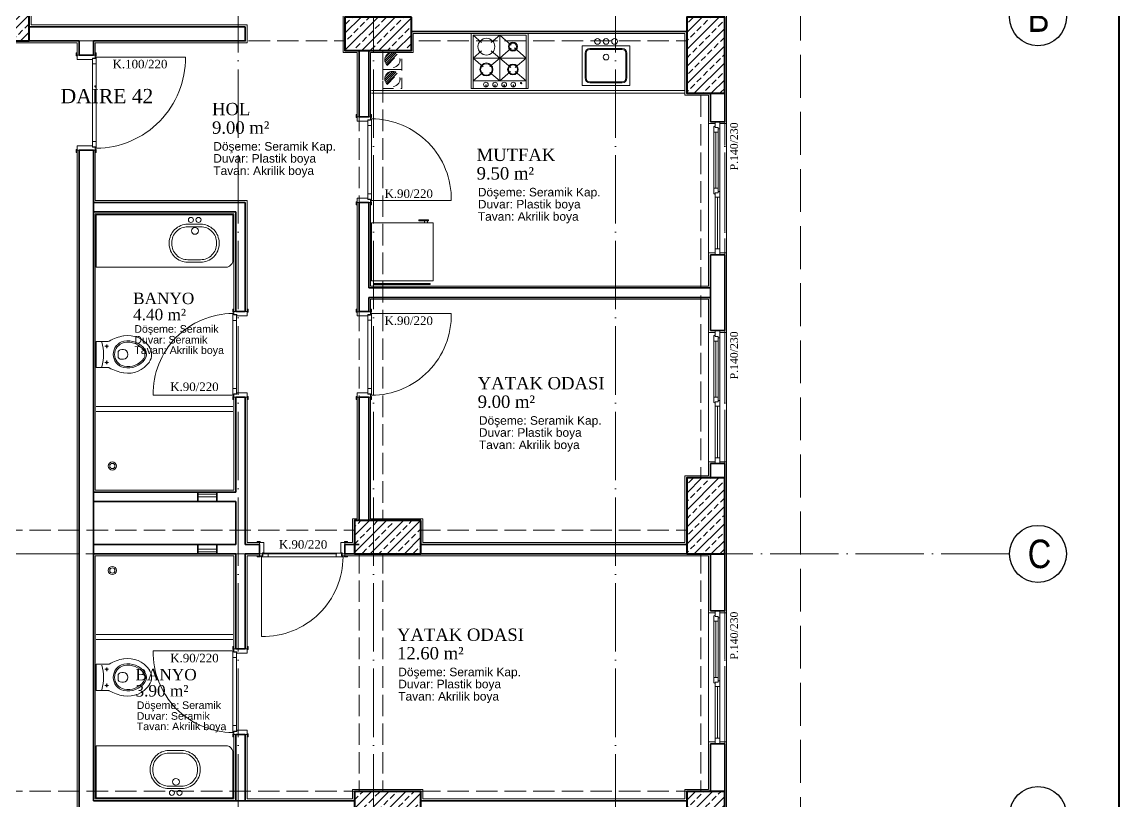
# Model space of a CAD drawing. Header units: millimetres. Extents: x 11587 to 81192, y -36083 to -25300.
# Drawn here: x 49951 to 51107, y -33765 to -32945 of the extents above; entities that cross this region are included whole.
import ezdxf

# ---------------------------------------------------------------- set-up
doc = ezdxf.new("R2010")
doc.units = ezdxf.units.MM
doc.linetypes.add('AKS', pattern=[30, 24, -3, 0, -3])
doc.linetypes.add('IZDUSUM1', pattern=[20, 7.5, -5, 7.5, 0])
for name, color, linetype, lineweight in [('rtm-aks balon', 20, 'Continuous', 25), ('rtm-aks balon yazı', 7, 'Continuous', 20), ('rtm-aks yeni', 7, 'AKS', 20), ('rtm-antet-02', 140, 'Continuous', 40), ('rtm-cam', 141, 'Continuous', 9), ('rtm-duv tugla', 22, 'Continuous', 35), ('rtm-izdusum-üst ince', 8, 'IZDUSUM1', 5), ('rtm-kapı-ahsap', 35, 'Continuous', 13), ('rtm-mhl-yazı-adı', 150, 'Continuous', 30), ('rtm-mhl-yazı-m2', 7, 'Continuous', 20), ('rtm-mhl-yazı-malzeme', 253, 'Continuous', 13), ('rtm-pen-ahsap', 35, 'Continuous', 13), ('rtm-plan katmanı-05', 205, 'Continuous', 20), ('rtm-plan katmanı-07', 135, 'Continuous', 9), ('rtm-sıva', 252, 'Continuous', 15), ('rtm-tarama-betonarme', 51, 'Continuous', 15), ('rtm-tas_betonarme', 50, 'Continuous', 40), ('rtm-tefris vitrifiye', 9, 'Continuous', 9)]:
    doc.layers.add(name, color=color, linetype=linetype, lineweight=lineweight)
doc.styles.add('AKSYAZI', font='ARIALN.TTF')
doc.styles.add('ARIAL', font='times.ttf')
doc.styles.get("Standard").update_dxf_attribs({"font": 'arial.ttf'})
doc.styles.add('VAZ-OLCU', font='times.ttf', dxfattribs={"height": 60})
pattern_1 = [(45, (26626.351, 20249.116), (-8.980256, 8.980256), []), (45, (26635.331, 20249.116), (-8.980256, 8.980256), [6.35, -3.175])]

# ---------------------------------------------------------------- blocks, each defined once
blk = doc.blocks.new('KİRİŞA')
at = {"layer": 'rtm-izdusum-üst ince', "ltscale": 1.5}
for points in [[(21869.4, -53214.2), (22159.4, -53214.2)], [(22229.4, -53214.2), (22561.9, -53214.2)], [(22189.4, -53719.2), (22189.4, -53224.2)], [(22214.4, -53719.2), (22214.4, -53224.2)], [(21829.4, -53674.2), (21829.4, -53269.2)], [(21854.4, -53674.2), (21854.4, -53269.2)], [(21869.4, -53729.2), (22149.4, -53729.2)], [(22219.4, -53729.2), (22639.4, -53729.2)], [(21829.4, -54004.2), (21829.4, -53754.2)], [(21854.4, -54004.2), (21854.4, -53754.2)], [(21869.4, -53754.2), (22149.4, -53754.2)], [(22189.4, -54004.2), (22189.4, -53754.2)], [(22214.4, -54004.2), (22214.4, -53754.2)], [(22219.4, -53754.2), (22639.4, -53754.2)], [(21869.4, -54004.2), (22149.4, -54004.2)], [(22219.4, -54004.2), (22629.4, -54004.2)]]:
    blk.add_lwpolyline(points, dxfattribs=at)
blk = doc.blocks.new('rty')
at = {"layer": 'rtm-kapı-ahsap'}
for p, q in [((-58244.9, -62700.3), (-58243.8, -62700.3)), ((-58244.9, -62703.4), (-58244.9, -62700.3)), ((-58243.8, -62703.4), (-58244.9, -62703.4)), ((-58243.8, -62700.3), (-58243.8, -62703.4)), ((-58243.8, -62707.4), (-58243.8, -62702.9)), ((-58229.8, -62702.9), (-58243.8, -62702.9)), ((-58232.8, -62705.9), (-58232.8, -62707.4)), ((-58229.8, -62705.9), (-58232.8, -62705.9)), ((-58232.6, -62706.4), (-58232.6, -62789.4)), ((-58232.6, -62706.4), (-58229.7, -62706.4)), ((-58229.8, -62700.4), (-58229.8, -62703.4)), ((-58228.8, -62700.4), (-58229.8, -62700.4)), ((-58229.8, -62702.9), (-58229.8, -62705.9)), ((-58229.8, -62703.4), (-58228.8, -62703.4)), ((-58229.8, -62704.9), (-58228.8, -62704.9)), ((-58229.7, -62706.4), (-58229.7, -62704.9)), ((-58228.8, -62703.4), (-58228.8, -62700.4)), ((-58228.8, -62790.9), (-58228.8, -62704.9)), ((-58144.8, -62704.9), (-58228.8, -62704.9)), ((-58232.8, -62707.4), (-58243.8, -62707.4)), ((-58228.8, -62712), (-58232.6, -62712)), ((-58228.8, -62783.7), (-58232.6, -62783.7)), ((-58243.8, -62792.3), (-58244.9, -62792.3)), ((-58244.9, -62792.3), (-58244.9, -62795.4)), ((-58244.9, -62795.4), (-58243.8, -62795.4)), ((-58243.8, -62788.4), (-58243.8, -62792.9)), ((-58232.8, -62788.4), (-58243.8, -62788.4)), ((-58243.8, -62795.4), (-58243.8, -62792.3)), ((-58229.8, -62792.9), (-58243.8, -62792.9)), ((-58232.8, -62789.9), (-58232.8, -62788.4)), ((-58229.8, -62789.9), (-58232.8, -62789.9)), ((-58232.6, -62789.4), (-58229.7, -62789.4)), ((-58229.8, -62792.9), (-58229.8, -62789.9)), ((-58229.8, -62790.9), (-58228.8, -62790.9)), ((-58229.8, -62795.4), (-58229.8, -62792.3)), ((-58229.8, -62792.3), (-58228.8, -62792.3)), ((-58228.8, -62795.4), (-58229.8, -62795.4)), ((-58229.7, -62789.4), (-58229.7, -62790.9)), ((-58228.8, -62792.3), (-58228.8, -62795.4))]:
    blk.add_line(p, q, dxfattribs=at)
at = {"layer": 'rtm-kapı-ahsap', "const_width": 0.392}
blk.add_lwpolyline([(-58229.2, -62703.9, 1), (-58229.2, -62704.5, 1)], format="xyb", close=True, dxfattribs=at)
at = {"layer": 'rtm-kapı-ahsap'}
blk.add_arc((-58229.1, -62706.6), 84.3, 270.2011, 1.1472, dxfattribs=at)
blk = doc.blocks.new('K-100')
at = {"layer": 'rtm-kapı-ahsap'}
for p, q in [((-34308.1, -13702.2), (-34307, -13702.2)), ((-34308.1, -13705.4), (-34308.1, -13702.2)), ((-34307, -13705.4), (-34308.1, -13705.4)), ((-34307, -13702.2), (-34307, -13705.4)), ((-34307, -13709.3), (-34307, -13704.8)), ((-34288, -13704.8), (-34307, -13704.8)), ((-34288, -13702.3), (-34288, -13705.4)), ((-34287, -13702.3), (-34288, -13702.3)), ((-34288, -13704.8), (-34288, -13707.8)), ((-34288, -13705.4), (-34287, -13705.4)), ((-34287, -13705.4), (-34287, -13702.3)), ((-34291, -13709.3), (-34307, -13709.3)), ((-34288, -13707.8), (-34291, -13707.8)), ((-34291, -13707.8), (-34291, -13709.3)), ((-34290.8, -13801.3), (-34290.8, -13708.3)), ((-34290.8, -13708.3), (-34287.9, -13708.3)), ((-34287, -13713.9), (-34290.8, -13713.9)), ((-34288, -13706.8), (-34287, -13706.8)), ((-34287.9, -13708.3), (-34287.9, -13706.8)), ((-34287, -13706.8), (-34287, -13802.8)), ((-34287, -13795.6), (-34290.8, -13795.6)), ((-34307, -13804.2), (-34308.1, -13804.2)), ((-34308.1, -13804.2), (-34308.1, -13807.3)), ((-34308.1, -13807.3), (-34307, -13807.3)), ((-34307, -13800.3), (-34307, -13804.8)), ((-34291, -13800.3), (-34307, -13800.3)), ((-34307, -13807.3), (-34307, -13804.2)), ((-34288, -13804.8), (-34307, -13804.8)), ((-34291, -13801.8), (-34291, -13800.3)), ((-34288, -13801.8), (-34291, -13801.8)), ((-34290.8, -13801.3), (-34287.9, -13801.3)), ((-34288, -13804.8), (-34288, -13801.8)), ((-34288, -13802.8), (-34287, -13802.8)), ((-34288, -13807.3), (-34288, -13804.2)), ((-34288, -13804.2), (-34287, -13804.2)), ((-34287, -13807.3), (-34288, -13807.3)), ((-34287.9, -13801.3), (-34287.9, -13802.8)), ((-34193, -13802.8), (-34287, -13802.8)), ((-34287, -13804.2), (-34287, -13807.3))]:
    blk.add_line(p, q, dxfattribs=at)
at = {"layer": 'rtm-kapı-ahsap', "const_width": 0.392}
blk.add_lwpolyline([(-34287.4, -13803.7, -1), (-34287.4, -13803.1, -1)], format="xyb", close=True, dxfattribs=at)
at = {"layer": 'rtm-kapı-ahsap'}
blk.add_arc((-34287.9, -13801.7), 94.9, 359.3332, 89.4605, dxfattribs=at)

msp = doc.modelspace()

# ---------------------------------------------------------------- hatches: boundary and pattern name
at = {"layer": 'rtm-izdusum-üst ince', "ltscale": 1.5}
h = msp.add_hatch(dxfattribs=at)
h.set_pattern_fill('ANSI31', color=256, scale=0.5, angle=180, style=0)
h.set_pattern_definition([(225, (50040.1749, -32975.134), (1.122532, -1.122532), [])])
edge = h.paths.add_edge_path()
edge.add_arc((50341.19, -32985.13), 8, 47.23741, 227.23741, ccw=False)
edge.add_line((50346.62, -32979.26), (50335.76, -32991.01))
h = msp.add_hatch(dxfattribs=at)
h.set_pattern_fill('ANSI31', color=256, scale=0.5, angle=180, style=0)
h.set_pattern_definition([(225, (50040.1749, -32995.134), (1.122532, -1.122532), [])])
edge = h.paths.add_edge_path()
edge.add_arc((50341.19, -33005.13), 8, 47.23741, 227.23741, ccw=False)
edge.add_line((50346.62, -32999.26), (50335.76, -33011.01))
at = {"layer": 'rtm-tarama-betonarme'}
h = msp.add_hatch(dxfattribs=at)
h.set_pattern_fill('ANSI33', color=256, scale=2, style=0)
h.set_pattern_definition([(45, (496687.999, 30119.077), (-8.98025612, 8.98025612), []), (45, (496696.979, 30119.077), (-8.98025612, 8.98025612), [6.35, -3.175])])
h.paths.add_polyline_path([(49848.69, -32935.13), (49848.69, -32965.13), (49958.69, -32965.13), (49958.69, -32935.13)])
h = msp.add_hatch(dxfattribs=at)
h.set_pattern_fill('ANSI33', color=256, scale=2, style=0)
h.set_pattern_definition(pattern_1)
h.paths.add_polyline_path([(50291.19, -32940.13), (50291.19, -32975.13), (50361.19, -32975.13), (50361.19, -32940.13)])
h = msp.add_hatch(dxfattribs=at)
h.set_pattern_fill('ANSI33', color=256, scale=2, style=0)
h.set_pattern_definition(pattern_1)
h.paths.add_polyline_path([(50691.19, -32940.13), (50651.19, -32940.13), (50651.19, -33020.13), (50691.19, -33020.13)])
h = msp.add_hatch(dxfattribs=at)
h.set_pattern_fill('ANSI33', color=256, scale=2, style=0)
h.set_pattern_definition(pattern_1)
h.paths.add_polyline_path([(50691.19, -33425.13), (50651.19, -33425.13), (50651.19, -33505.13), (50691.19, -33505.13)])
h = msp.add_hatch(dxfattribs=at)
h.set_pattern_fill('ANSI33', color=256, scale=2, style=0)
h.set_pattern_definition(pattern_1)
h.paths.add_polyline_path([(50371.19, -33505.13), (50371.19, -33470.13), (50301.19, -33470.13), (50301.19, -33505.13)])
h = msp.add_hatch(dxfattribs=at)
h.set_pattern_fill('ANSI33', color=256, scale=2, style=0)
h.set_pattern_definition(pattern_1)
h.paths.add_polyline_path([(50371.19, -33790.13), (50371.19, -33755.13), (50301.19, -33755.13), (50301.19, -33790.13)])
h = msp.add_hatch(dxfattribs=at)
h.set_pattern_fill('ANSI33', color=256, scale=2, style=0)
h.set_pattern_definition(pattern_1)
h.paths.add_polyline_path([(50691.19, -33755.13), (50651.19, -33755.13), (50651.19, -33835.13), (50691.19, -33835.13)])

# ---------------------------------------------------------------- linework, layer by layer
at = {"layer": 'rtm-aks balon'}
for centre in [(51021.19, -32940.13), (51021.19, -33505.13), (51021.19, -33780.13)]:
    msp.add_circle(centre, 30, dxfattribs=at)
at = {"layer": 'rtm-aks yeni', "ltscale": 3}
for p, q in [((50178.69, -35680.13), (50178.69, -31980.13)), ((50321.19, -35680.13), (50321.19, -31980.13)), ((50576.19, -35680.13), (50576.19, -31980.13)), ((50691.19, -35680.13), (50691.19, -31980.13)), ((50991.19, -33505.13), (49201.19, -33505.13))]:
    msp.add_line(p, q, dxfattribs=at)
at = {"layer": 'rtm-antet-02'}
msp.add_lwpolyline([(42511.61, -31612.89), (42511.61, -36052.89), (51106.61, -36052.89), (51106.61, -31612.89)], close=True, dxfattribs=at)
at = {"layer": 'rtm-cam'}
for p, q in [((50681.94, -33061.13), (50681.94, -33120.13)), ((50683.69, -33129.63), (50683.69, -33184.13)), ((50681.94, -33281.13), (50681.94, -33340.13)), ((50683.69, -33349.63), (50683.69, -33404.13)), ((50681.94, -33576.13), (50681.94, -33635.13)), ((50683.69, -33644.63), (50683.69, -33699.13))]:
    msp.add_line(p, q, dxfattribs=at)
at = {"layer": 'rtm-duv tugla'}
for points in [[(50186.19, -32950.13), (49958.69, -32950.13)], [(50026.19, -32965.13), (50186.19, -32965.13), (50186.19, -32950.13)], [(50651.19, -32955.13), (50361.19, -32955.13)], [(50011.19, -32980.13), (50011.19, -32965.13), (49958.69, -32965.13)], [(50026.19, -32980.13), (50026.19, -32965.13)], [(50026.19, -32980.13), (50011.19, -32980.13)], [(50306.19, -32975.13), (50306.19, -33045.13)], [(50316.19, -32975.13), (50316.19, -33045.13)], [(50676.19, -33020.13), (50676.19, -33050.13)], [(50691.19, -33020.13), (50691.19, -33050.13)], [(50306.19, -33045.13), (50316.19, -33045.13)], [(50676.19, -33050.13), (50691.19, -33050.13)], [(50011.19, -34465.13), (50011.19, -33080.13)], [(50026.19, -33080.13), (50011.19, -33080.13)], [(50026.19, -33765.13), (50026.19, -33080.13)], [(50026.19, -33135.13), (50186.19, -33135.13)], [(50186.19, -33135.13), (50186.19, -33250.13)], [(50306.19, -33135.13), (50306.19, -33250.13)], [(50306.19, -33135.13), (50316.19, -33135.13)], [(50316.19, -33135.13), (50316.19, -33225.13)], [(50026.19, -33145.13), (50176.19, -33145.13)], [(50176.19, -33145.13), (50176.19, -33250.13)], [(50676.19, -33190.13), (50676.19, -33270.13)], [(50676.19, -33190.13), (50691.19, -33190.13)], [(50691.19, -33190.13), (50691.19, -33270.13)], [(50316.19, -33225.13), (50676.19, -33225.13)], [(50316.19, -33235.13), (50316.19, -33250.13)], [(50316.19, -33235.13), (50676.19, -33235.13)], [(50186.19, -33250.13), (50176.19, -33250.13)], [(50306.19, -33250.13), (50316.19, -33250.13)], [(50676.19, -33270.13), (50691.19, -33270.13)], [(50176.19, -33340.13), (50176.19, -33440.13)], [(50186.19, -33340.13), (50176.19, -33340.13)], [(50186.19, -33340.13), (50186.19, -33495.13)], [(50306.19, -33340.13), (50306.19, -33470.13)], [(50306.19, -33340.13), (50316.19, -33340.13)], [(50316.19, -33340.13), (50316.19, -33470.13)], [(50676.19, -33410.13), (50676.19, -33425.13)], [(50676.19, -33410.13), (50691.19, -33410.13)], [(50691.19, -33410.13), (50691.19, -33425.13)], [(50026.19, -33440.13), (50176.19, -33440.13)], [(50136.19, -33450.13), (50136.19, -33440.13)], [(50156.19, -33450.13), (50156.19, -33440.13)], [(50026.19, -33450.13), (50176.19, -33450.13)], [(50176.19, -33450.13), (50176.19, -33495.13)], [(50026.19, -33495.13), (50176.19, -33495.13)], [(50136.19, -33495.13), (50136.19, -33505.13)], [(50156.19, -33495.13), (50156.19, -33505.13)], [(50186.19, -33495.13), (50201.19, -33495.13)], [(50201.19, -33495.13), (50201.19, -33505.13)], [(50291.19, -33495.13), (50306.19, -33495.13)], [(50291.19, -33495.13), (50291.19, -33505.13)], [(50651.19, -33495.13), (50371.19, -33495.13)], [(50026.19, -33505.13), (50176.19, -33505.13)], [(50176.19, -33505.13), (50176.19, -33605.13)], [(50186.19, -33505.13), (50186.19, -33605.13)], [(50186.19, -33505.13), (50201.19, -33505.13)], [(50291.19, -33505.13), (50306.19, -33505.13)], [(50651.19, -33505.13), (50371.19, -33505.13)], [(50676.19, -33505.13), (50676.19, -33565.13)], [(50691.19, -33505.13), (50691.19, -33565.13)], [(50676.19, -33565.13), (50691.19, -33565.13)], [(50186.19, -33605.13), (50176.19, -33605.13)], [(50176.19, -33695.13), (50176.19, -33765.13)], [(50186.19, -33695.13), (50176.19, -33695.13)], [(50186.19, -33695.13), (50186.19, -33765.13)], [(50676.19, -33705.13), (50676.19, -33755.13)], [(50676.19, -33705.13), (50691.19, -33705.13)], [(50691.19, -33705.13), (50691.19, -33755.13)], [(50301.19, -33765.13), (50026.19, -33765.13)], [(50651.19, -33765.13), (50371.19, -33765.13)]]:
    msp.add_lwpolyline(points, dxfattribs=at)
at = {"layer": 'rtm-izdusum-üst ince', "ltscale": 3}
msp.add_lwpolyline([(44416.19, -34180.13), (44496.19, -34180.13), (44496.19, -32860.13), (44126.19, -32860.13), (44126.19, -32200.13), (43216.19, -32200.13), (43216.19, -32860.13), (42846.19, -32860.13), (42846.19, -34685.13), (42961.19, -34685.13), (42961.19, -35350.13), (50656.19, -35350.13), (50656.19, -34685.13), (50771.19, -34685.13), (50771.19, -32860.13), (50401.19, -32860.13), (50401.19, -32200.13), (49491.19, -32200.13), (49491.19, -32860.13), (49121.19, -32860.13), (49121.19, -34180.13), (49201.19, -34180.13)], dxfattribs=at)
at = {"layer": 'rtm-izdusum-üst ince', "ltscale": 1.5}
for points in [[(50331.19, -32975.13), (50331.19, -32995.13), (50351.19, -32995.13), (50351.19, -32975.13), (50331.19, -32975.13)], [(50335.76, -32991.01), (50346.62, -32979.26)], [(50331.19, -32995.13), (50331.19, -33015.13), (50351.19, -33015.13), (50351.19, -32995.13), (50331.19, -32995.13)], [(50335.76, -33011.01), (50346.62, -32999.26)]]:
    msp.add_lwpolyline(points, dxfattribs=at)
for centre in [(50341.19, -32985.13), (50341.19, -33005.13)]:
    msp.add_circle(centre, 8, dxfattribs=at)
at = {"layer": 'rtm-kapı-ahsap'}
for points in [[(50156.19, -33442.13), (50136.19, -33442.13)], [(50156.19, -33445.13), (50136.19, -33445.13)], [(50156.19, -33500.13), (50136.19, -33500.13)], [(50156.19, -33503.13), (50136.19, -33503.13)]]:
    msp.add_lwpolyline(points, dxfattribs=at)
at = {"layer": 'rtm-pen-ahsap'}
for p, q in [((50681.19, -33050.13), (50681.19, -33056.13)), ((50686.19, -33057.63), (50686.19, -33050.13)), ((50679.69, -33055.5), (50679.69, -33061.13)), ((50679.69, -33120.13), (50679.69, -33061.13)), ((50684.19, -33061.13), (50679.69, -33061.13)), ((50684.19, -33056.13), (50681.19, -33056.13)), ((50684.19, -33056.13), (50684.19, -33061.13)), ((50686.19, -33057.63), (50684.19, -33057.63)), ((50684.19, -33120.13), (50684.19, -33061.13)), ((50679.69, -33125.77), (50679.69, -33120.13)), ((50684.19, -33120.13), (50679.69, -33120.13)), ((50684.19, -33125.13), (50684.19, -33120.13)), ((50681.19, -33125.13), (50681.19, -33129.63)), ((50684.19, -33125.13), (50681.19, -33125.13)), ((50681.19, -33179.13), (50681.19, -33129.63)), ((50686.19, -33129.63), (50681.19, -33129.63)), ((50684.19, -33123.63), (50686.19, -33123.63)), ((50686.19, -33131.13), (50686.19, -33123.63)), ((50686.19, -33131.13), (50686.19, -33190.13)), ((50681.19, -33179.13), (50681.19, -33184.77)), ((50686.19, -33184.13), (50681.19, -33184.13)), ((50681.19, -33190.13), (50681.19, -33184.13)), ((50681.19, -33270.13), (50681.19, -33276.13)), ((50686.19, -33277.63), (50686.19, -33270.13)), ((50679.69, -33275.5), (50679.69, -33281.13)), ((50679.69, -33340.13), (50679.69, -33281.13)), ((50684.19, -33281.13), (50679.69, -33281.13)), ((50684.19, -33276.13), (50681.19, -33276.13)), ((50684.19, -33276.13), (50684.19, -33281.13)), ((50686.19, -33277.63), (50684.19, -33277.63)), ((50684.19, -33340.13), (50684.19, -33281.13)), ((50679.69, -33345.77), (50679.69, -33340.13)), ((50684.19, -33340.13), (50679.69, -33340.13)), ((50684.19, -33345.13), (50684.19, -33340.13)), ((50681.19, -33345.13), (50681.19, -33349.63)), ((50684.19, -33345.13), (50681.19, -33345.13)), ((50681.19, -33399.13), (50681.19, -33349.63)), ((50686.19, -33349.63), (50681.19, -33349.63)), ((50684.19, -33343.63), (50686.19, -33343.63)), ((50686.19, -33351.13), (50686.19, -33343.63)), ((50686.19, -33351.13), (50686.19, -33410.13)), ((50681.19, -33399.13), (50681.19, -33404.77)), ((50686.19, -33404.13), (50681.19, -33404.13)), ((50681.19, -33410.13), (50681.19, -33404.13)), ((50679.69, -33570.5), (50679.69, -33576.13)), ((50681.19, -33565.13), (50681.19, -33571.13)), ((50684.19, -33571.13), (50681.19, -33571.13)), ((50684.19, -33571.13), (50684.19, -33576.13)), ((50686.19, -33572.63), (50686.19, -33565.13)), ((50679.69, -33635.13), (50679.69, -33576.13)), ((50684.19, -33576.13), (50679.69, -33576.13)), ((50686.19, -33572.63), (50684.19, -33572.63)), ((50684.19, -33635.13), (50684.19, -33576.13)), ((50679.69, -33640.77), (50679.69, -33635.13)), ((50684.19, -33635.13), (50679.69, -33635.13)), ((50681.19, -33640.13), (50681.19, -33644.63)), ((50684.19, -33640.13), (50681.19, -33640.13)), ((50684.19, -33640.13), (50684.19, -33635.13)), ((50684.19, -33638.63), (50686.19, -33638.63)), ((50686.19, -33646.13), (50686.19, -33638.63)), ((50681.19, -33694.13), (50681.19, -33644.63)), ((50686.19, -33644.63), (50681.19, -33644.63)), ((50686.19, -33646.13), (50686.19, -33705.13)), ((50681.19, -33694.13), (50681.19, -33699.77)), ((50686.19, -33699.13), (50681.19, -33699.13)), ((50681.19, -33705.13), (50681.19, -33699.13))]:
    msp.add_line(p, q, dxfattribs=at)
for points in [[(50679.69, -33055.5), (50681.19, -33054.63)], [(50679.69, -33125.77), (50681.19, -33126.64)], [(50679.69, -33275.5), (50681.19, -33274.63)], [(50679.69, -33345.77), (50681.19, -33346.64)], [(50679.69, -33570.5), (50681.19, -33569.63)], [(50679.69, -33640.77), (50681.19, -33641.64)]]:
    msp.add_lwpolyline(points, dxfattribs=at)
at = {"layer": 'rtm-plan katmanı-05', "ltscale": 0.6}
for points in [[(50674.19, -33188.13), (50674.19, -33052.13)], [(50693.19, -33188.13), (50693.19, -33052.13)], [(50674.19, -33408.13), (50674.19, -33272.13)], [(50693.19, -33408.13), (50693.19, -33272.13)], [(50674.19, -33703.13), (50674.19, -33567.13)], [(50693.19, -33703.13), (50693.19, -33567.13)]]:
    msp.add_lwpolyline(points, dxfattribs=at)
at = {"layer": 'rtm-plan katmanı-07'}
for points in [[(50686.19, -33123.63), (50686.19, -33057.63)], [(50686.19, -33343.63), (50686.19, -33277.63)], [(50686.19, -33638.63), (50686.19, -33572.63)]]:
    msp.add_lwpolyline(points, dxfattribs=at)
at = {"layer": 'rtm-sıva'}
for points in [[(50028.19, -32980.13), (50028.19, -32967.13), (50188.19, -32967.13), (50188.19, -32948.13), (49960.69, -32948.13), (49960.69, -32933.13), (49955.69, -32933.13), (49955.69, -32397.13), (50098.19, -32397.13), (50098.19, -32390.13)], [(50304.19, -33045.13), (50304.19, -32977.13), (50289.19, -32977.13), (50289.19, -32938.13), (50304.19, -32938.13), (50304.19, -32838.13)], [(50686.19, -33052.13), (50693.19, -33052.13), (50693.19, -32938.13), (50323.19, -32938.13), (50323.19, -32838.13)], [(50681.19, -33052.13), (50674.19, -33052.13), (50674.19, -33022.13), (50649.19, -33022.13), (50649.19, -32957.13), (50363.19, -32957.13), (50363.19, -32977.13), (50318.19, -32977.13), (50318.19, -33045.13)], [(49883.19, -32980.13), (49883.19, -32967.13), (50009.19, -32967.13), (50009.19, -32980.13)], [(50009.19, -33080.13), (50009.19, -34465.13)], [(50028.19, -33080.13), (50028.19, -33133.13), (50188.19, -33133.13), (50188.19, -33250.13)], [(50304.19, -33250.13), (50304.19, -33135.13)], [(50318.19, -33135.13), (50318.19, -33223.13), (50674.19, -33223.13), (50674.19, -33188.13), (50681.19, -33188.13)], [(50174.19, -33250.13), (50174.19, -33147.13), (50028.19, -33147.13), (50028.19, -33438.13), (50174.19, -33438.13), (50174.19, -33340.13)], [(50686.19, -33272.13), (50693.19, -33272.13), (50693.19, -33188.13), (50686.19, -33188.13)], [(50318.19, -33250.13), (50318.19, -33237.13), (50674.19, -33237.13), (50674.19, -33272.13), (50681.19, -33272.13)], [(50188.19, -33340.13), (50188.19, -33493.13), (50201.19, -33493.13)], [(50291.19, -33493.13), (50299.19, -33493.13), (50299.19, -33468.13), (50304.19, -33468.13), (50304.19, -33340.13)], [(50318.19, -33340.13), (50318.19, -33468.13), (50373.19, -33468.13), (50373.19, -33493.13), (50649.19, -33493.13), (50649.19, -33423.13), (50674.19, -33423.13), (50674.19, -33408.13), (50681.19, -33408.13)], [(50686.19, -33408.13), (50693.19, -33408.13), (50693.19, -33567.13), (50686.19, -33567.13)], [(50306.19, -33470.13), (50301.19, -33470.13), (50301.19, -33495.13)], [(50174.19, -33695.13), (50174.19, -33763.13), (50028.19, -33763.13), (50028.19, -33507.13), (50174.19, -33507.13), (50174.19, -33605.13)], [(50188.19, -33605.13), (50188.19, -33507.13), (50201.19, -33507.13)], [(50681.19, -33567.13), (50674.19, -33567.13), (50674.19, -33507.13), (50291.19, -33507.13)], [(50188.19, -33695.13), (50188.19, -33763.13), (50299.19, -33763.13), (50299.19, -33753.13), (50373.19, -33753.13), (50373.19, -33763.13), (50649.19, -33763.13), (50649.19, -33753.13), (50674.19, -33753.13), (50674.19, -33703.13), (50681.19, -33703.13)], [(50686.19, -33703.13), (50693.19, -33703.13), (50693.19, -33852.13), (50686.19, -33852.13)]]:
    msp.add_lwpolyline(points, dxfattribs=at)
at = {"layer": 'rtm-tas_betonarme'}
for points in [[(49958.69, -32935.13), (49848.69, -32935.13), (49848.69, -32965.13), (49958.69, -32965.13)], [(50361.19, -32940.13), (50291.19, -32940.13), (50291.19, -32975.13), (50361.19, -32975.13)], [(50691.19, -32940.13), (50651.19, -32940.13), (50651.19, -33020.13), (50691.19, -33020.13)], [(50691.19, -33425.13), (50651.19, -33425.13), (50651.19, -33505.13), (50691.19, -33505.13)], [(50371.19, -33470.13), (50301.19, -33470.13), (50301.19, -33505.13), (50371.19, -33505.13)], [(50371.19, -33755.13), (50301.19, -33755.13), (50301.19, -33790.13), (50371.19, -33790.13)], [(50691.19, -33755.13), (50651.19, -33755.13), (50651.19, -33835.13), (50691.19, -33835.13)]]:
    msp.add_lwpolyline(points, close=True, dxfattribs=at)
at = {"layer": 'rtm-tefris vitrifiye'}
for p, q in [((50484.17, -32957.13), (50424.17, -32957.13)), ((50435.13, -32966.82), (50426.17, -32959.13)), ((50482.17, -32959.13), (50426.17, -32959.13)), ((50426.17, -32959.13), (50426.17, -33007.13)), ((50454.17, -32959.13), (50445.2, -32966.82)), ((50466.36, -32969.59), (50454.17, -32959.13)), ((50454.17, -32959.13), (50454.17, -33007.13)), ((50482.17, -32959.13), (50482.17, -33015.13)), ((50484.17, -32957.13), (50484.17, -33015.13)), ((50541.19, -33012.13), (50541.19, -32970.13)), ((50591.19, -32970.13), (50541.19, -32970.13)), ((50591.19, -33012.13), (50591.19, -32970.13)), ((50426.17, -32983.13), (50435.13, -32975.45)), ((50445.2, -32975.45), (50454.17, -32983.13)), ((50454.17, -32983.13), (50466.4, -32972.65)), ((50469.75, -32972.49), (50482.17, -32983.13)), ((50544.19, -33004.13), (50544.19, -32978.13)), ((50545.19, -33004.13), (50545.19, -32978.13)), ((50583.19, -32973.13), (50549.19, -32973.13)), ((50583.19, -32974.13), (50549.19, -32974.13)), ((50587.19, -33004.13), (50587.19, -32978.13)), ((50588.19, -33004.13), (50588.19, -32978.13)), ((50426.17, -32983.13), (50436.79, -32992.24)), ((50482.17, -32983.13), (50426.17, -32983.13)), ((50454.17, -32983.13), (50443.71, -32992.1)), ((50454.17, -32983.13), (50465.87, -32993.17)), ((50482.17, -32983.13), (50470.48, -32993.15)), ((50436.39, -32998.37), (50426.17, -33007.13)), ((50443.88, -32998.31), (50454.17, -33007.13)), ((50465.54, -32997.39), (50454.17, -33007.13)), ((50470.64, -32997.26), (50482.17, -33007.13)), ((50484.17, -33015.13), (50424.17, -33015.13)), ((50426.17, -33007.13), (50426.17, -33015.13)), ((50482.17, -33007.13), (50426.17, -33007.13)), ((50439.45, -33011.16), (50439.99, -33011.16)), ((50439.45, -33013.62), (50439.45, -33011.16)), ((50439.99, -33011.16), (50439.99, -33013.62)), ((50449.03, -33011.16), (50449.57, -33011.16)), ((50449.03, -33013.62), (50449.03, -33011.16)), ((50449.57, -33011.16), (50449.57, -33013.62)), ((50458.62, -33011.16), (50459.16, -33011.16)), ((50458.62, -33013.62), (50458.62, -33011.16)), ((50459.16, -33011.16), (50459.16, -33013.62)), ((50468.21, -33011.16), (50468.74, -33011.16)), ((50468.21, -33013.62), (50468.21, -33011.16)), ((50468.74, -33011.16), (50468.74, -33013.62)), ((50541.19, -33012.13), (50591.19, -33012.13)), ((50549.19, -33008.13), (50583.19, -33008.13)), ((50549.19, -33009.13), (50583.19, -33009.13)), ((50649.19, -33020.13), (50319.19, -33020.13)), ((50369.09, -33153.57), (50379.09, -33153.57)), ((50369.09, -33154.57), (50369.09, -33153.57)), ((50379.09, -33154.57), (50369.09, -33154.57)), ((50375.09, -33156.57), (50375.09, -33154.57)), ((50378.09, -33156.57), (50378.09, -33154.57)), ((50379.09, -33153.57), (50379.09, -33154.57)), ((50319.09, -33156.57), (50319.09, -33217.57)), ((50384.09, -33217.57), (50384.09, -33156.57)), ((50319.09, -33217.57), (50384.09, -33217.57)), ((50322.09, -33220.57), (50381.09, -33220.57)), ((50322.09, -33221.57), (50322.09, -33220.57)), ((50381.09, -33221.57), (50322.09, -33221.57)), ((50381.09, -33220.57), (50381.09, -33221.57)), ((50029.19, -33308.88), (50029.19, -33281.39)), ((50041.78, -33281.39), (50029.19, -33281.39)), ((50038.32, -33286.61), (50042.03, -33286.61)), ((50040.19, -33284.77), (50040.19, -33288.68)), ((50052.29, -33292.97), (50052.29, -33297.3)), ((50038.32, -33303.66), (50042.03, -33303.66)), ((50040.19, -33305.5), (50040.19, -33301.59)), ((50041.78, -33308.88), (50029.19, -33308.88)), ((50029.19, -33621.39), (50029.19, -33648.88)), ((50041.78, -33621.39), (50029.19, -33621.39)), ((50038.32, -33626.61), (50042.03, -33626.61)), ((50040.19, -33624.77), (50040.19, -33628.68)), ((50040.19, -33645.5), (50040.19, -33641.59)), ((50052.29, -33637.3), (50052.29, -33632.97)), ((50041.78, -33648.88), (50029.19, -33648.88)), ((50038.32, -33643.66), (50042.03, -33643.66))]:
    msp.add_line(p, q, dxfattribs=at)
for points in [[(50424.17, -32957.13), (50424.17, -33015.13)], [(50649.19, -33017.13), (50319.19, -33017.13)], [(50384.09, -33156.57), (50319.09, -33156.57)], [(50029.19, -33350.13), (50173.19, -33350.13)], [(50029.19, -33355.13), (50173.19, -33355.13)], [(50029.19, -33590.13), (50173.19, -33590.13)], [(50029.19, -33595.13), (50173.19, -33595.13)]]:
    msp.add_lwpolyline(points, dxfattribs=at)
for points in [[(50029.19, -33203.13), (50167.61, -33203.13, 0.2032744), (50173.19, -33197.55), (50173.19, -33148.13), (50029.19, -33148.13), (50029.19, -33203.13)], [(50158.66, -33178.5), (50158.66, -33177.61, 0.4142136), (50139.06, -33158.01), (50125.67, -33158.01, 0.4142136), (50106.06, -33177.61), (50106.06, -33178.5, 0.4142136), (50125.67, -33198.1), (50139.06, -33198.1, 0.4142136)], [(50155.99, -33178.5), (50155.99, -33177.61, 0.4142136), (50139.06, -33160.68), (50125.67, -33160.68, 0.4142136), (50108.74, -33177.61), (50108.74, -33178.5, 0.4142136), (50125.67, -33195.43), (50139.06, -33195.43, 0.4142136)], [(50029.19, -33707.13), (50167.61, -33707.13, -0.2032744), (50173.19, -33712.72), (50173.19, -33762.13), (50029.19, -33762.13), (50029.19, -33707.13)], [(50138.66, -33731.77), (50138.66, -33732.66, -0.4142136), (50119.06, -33752.26), (50105.67, -33752.26, -0.4142136), (50086.06, -33732.66), (50086.06, -33731.77, -0.4142136), (50105.67, -33712.17), (50119.06, -33712.17, -0.4142136)], [(50135.99, -33731.77), (50135.99, -33732.66, -0.4142136), (50119.06, -33749.59), (50105.67, -33749.59, -0.4142136), (50088.74, -33732.66), (50088.74, -33731.77, -0.4142136), (50105.67, -33714.84), (50119.06, -33714.84, -0.4142136)]]:
    msp.add_lwpolyline(points, format="xyb", close=True, dxfattribs=at)
for centre, radius in [((50440.17, -32971.13), 8.84), ((50468.17, -32971.13), 4.63), ((50468.17, -32971.13), 3.84), ((50557.19, -32965.63), 3), ((50566.19, -32965.63), 3), ((50575.19, -32965.63), 3), ((50566.19, -32982.13), 3), ((50440.17, -32995.13), 6.84), ((50440.17, -32995.13), 6.05), ((50468.17, -32995.13), 5.63), ((50468.17, -32995.13), 4.84), ((50439.72, -33011.13), 2.5), ((50449.3, -33011.13), 2.5), ((50458.89, -33011.13), 2.5), ((50468.48, -33011.13), 2.5), ((50476.75, -33009.56), 0.75), ((50128.91, -33153.55), 2.67), ((50136.93, -33153.55), 2.67), ((50133.19, -33165.13), 3.56), ((50040.19, -33286.61), 0.825), ((50040.19, -33303.66), 0.825), ((50046.19, -33412.63), 4.25), ((50046.19, -33412.63), 2.75), ((50046.19, -33522.63), 4.25), ((50046.19, -33522.63), 2.75), ((50040.19, -33626.61), 0.825), ((50040.19, -33643.66), 0.825), ((50113.19, -33745.13), 3.56), ((50108.91, -33756.72), 2.67), ((50116.93, -33756.72), 2.67)]:
    msp.add_circle(centre, radius, dxfattribs=at)
for centre, radius, start, end in [((50549.19, -32978.13), 5, 90, 180), ((50549.19, -32978.13), 4, 90, 180), ((50583.19, -32978.13), 5, 0, 90), ((50583.19, -32978.13), 4, 0, 90), ((50549.19, -33004.13), 5, 180, 270), ((50549.19, -33004.13), 4, 180, 270), ((50583.19, -33004.13), 4, 270, 0), ((50583.19, -33004.13), 5, 270, 0), ((49993, -33295.13), 44, 342.84729, 17.15268), ((50041.78, -33279.19), 2.2, 270, 300.09462), ((50064.94, -33319.16), 44, 98.76392, 120.09462), ((50061.42, -33295.21), 14.3, 102.81214, 179.7338), ((50061.42, -33295.21), 12.87, 102.81214, 179.7338), ((50062.58, -33302.83), 27.5, 34.90445, 99.49177), ((50062.58, -33302.83), 22, 35.18852, 101.4306), ((50062.58, -33302.83), 20.57, 35.18852, 101.4306), ((50055.04, -33292.97), 2.75, 102.17308, 180), ((50057.19, -33302.94), 12.95, 86.68797, 102.17308), ((50057.52, -33295.11), 5.11, 0.26223, 90), ((50072.64, -33295.13), 7.92, 327.83247, 32.16749), ((50072.64, -33295.13), 9.35, 327.83247, 32.16749), ((50072.64, -33295.13), 14.85, 327.23949, 32.76051), ((50061.42, -33295.06), 14.3, 180.2662, 257.18786), ((50061.42, -33295.06), 12.87, 180.2662, 257.18786), ((50055.04, -33297.3), 2.75, 180, 257.82692), ((50057.19, -33287.33), 12.95, 257.82692, 273.31203), ((50057.52, -33295.16), 5.12, 270, 359.73777), ((50062.58, -33287.43), 27.5, 260.50823, 325.09555), ((50062.58, -33287.43), 22, 258.5694, 324.81148), ((50062.58, -33287.43), 20.57, 258.5694, 324.81148), ((50041.78, -33311.08), 2.2, 59.90538, 90), ((50064.94, -33271.1), 44, 239.90538, 261.23608), ((50064.94, -33659.16), 44, 98.76392, 120.09462), ((50062.58, -33642.83), 27.5, 34.90445, 99.49177), ((49993, -33635.13), 44, 342.84732, 17.15271), ((50041.78, -33619.19), 2.2, 270, 300.09462), ((50061.42, -33635.21), 14.3, 102.81214, 179.7338), ((50061.42, -33635.21), 12.87, 102.81214, 179.7338), ((50057.19, -33642.94), 12.95, 86.68797, 102.17308), ((50057.52, -33635.11), 5.12, 0.26223, 90), ((50062.58, -33642.83), 22, 35.18852, 101.4306), ((50062.58, -33642.83), 20.57, 35.18852, 101.4306), ((50072.64, -33635.13), 14.85, 327.23949, 32.76051), ((50061.42, -33635.06), 14.3, 180.2662, 257.18786), ((50061.42, -33635.06), 12.87, 180.2662, 257.18786), ((50055.04, -33632.97), 2.75, 102.17308, 180), ((50055.04, -33637.3), 2.75, 180, 257.82692), ((50057.19, -33627.33), 12.95, 257.82692, 273.31203), ((50057.52, -33635.16), 5.11, 270, 359.73777), ((50062.58, -33627.43), 22, 258.5694, 324.81148), ((50062.58, -33627.43), 20.57, 258.5694, 324.81148), ((50072.64, -33635.13), 7.92, 327.83251, 32.16753), ((50072.64, -33635.13), 9.35, 327.83251, 32.16753), ((50041.78, -33651.08), 2.2, 59.90538, 90), ((50064.94, -33611.1), 44, 239.90538, 261.23608), ((50062.58, -33627.43), 27.5, 260.50823, 325.09555)]:
    msp.add_arc(centre, radius, start, end, dxfattribs=at)

# ---------------------------------------------------------------- block references
at = {"layer": 'rtm-izdusum-üst ince', "xscale": -1}
msp.add_blockref('KİRİŞA', (72520.62, 20249.12), dxfattribs=at)
at = {"layer": 'rtm-kapı-ahsap', "xscale": -1}
for name, p, rotation in [('K-100', (84316.17, -46784.92), 180), ('rty', (108547.97, -95838), 180), ('rty', (-12501.68, -91736.91), 90)]:
    msp.add_blockref(name, p, dxfattribs=dict(at, rotation=rotation))
at = {"layer": 'rtm-kapı-ahsap', "rotation": 180}
msp.add_blockref('rty', (-8055.59, -96043), dxfattribs=at)
at = {"layer": 'rtm-kapı-ahsap'}
msp.add_blockref('rty', (108547.97, 29452.74), dxfattribs=at)
at = {"layer": 'rtm-kapı-ahsap', "xscale": -1}
msp.add_blockref('rty', (-8055.59, 29097.74), dxfattribs=at)

# ---------------------------------------------------------------- texts
at = {"layer": 'rtm-aks balon yazı', "char_height": 30, "width": 27.7214, "attachment_point": 7, "style": 'AKSYAZI'}
for s, insert in [('B', (51010.4, -32955.55)), ('C', (51010.4, -33520.55))]:
    msp.add_mtext(s, dxfattribs=dict(at, insert=insert))
at = {"layer": 'rtm-mhl-yazı-adı', "style": 'ARIAL'}
for s, height, p in [('DAİRE 42', 15, (49991.76, -33030.67)), ('HOL', 13, (50151.19, -33043.32)), ('MUTFAK', 13, (50429.9, -33091.53)), ('BANYO', 12, (50068.03, -33242.16)), ('YATAK ODASI', 13, (50431.02, -33331.92)), ('YATAK ODASI', 13, (50346.05, -33596.7)), ('BANYO', 12, (50070.56, -33638.25))]:
    msp.add_text(s, height=height, dxfattribs=at).set_placement(p)
at = {"layer": 'rtm-mhl-yazı-m2', "style": 'ARIAL'}
for s, height, p in [('9.00 m² ', 13, (50151.19, -33062.81)), ('9.50 m² ', 13, (50429.9, -33111.02)), ('4.40 m² ', 12, (50068.03, -33259.19)), ('9.00 m² ', 13, (50431.02, -33351.41)), ('12.60 m² ', 13, (50346.05, -33616.19)), ('3.90 m² ', 12, (50070.56, -33655.28))]:
    msp.add_text(s, height=height, dxfattribs=at).set_placement(p)
at = {"layer": 'rtm-mhl-yazı-malzeme', "style": 'VAZ-OLCU'}
for s, height, rotation, p in [('K.100/220', 9, 359.9602, (50046.43, -32993.96)), ('P.140/230', 8.192, 90.0398, (50705.16, -33101.45)), ('K.90/220', 9, 359.9602, (50332.85, -33130.38)), ('K.90/220', 9, 359.9602, (50332.85, -33264.1)), ('P.140/230', 8.192, 90.0398, (50705.16, -33321.45)), ('K.90/220', 9, 359.9602, (50107.17, -33333.68)), ('K.90/220', 9, 359.9602, (50107.17, -33333.68)), ('K.90/220', 9, 359.9602, (50221.6, -33499.64)), ('P.140/230', 8.192, 90.0398, (50705.16, -33616.45)), ('K.90/220', 9, 359.9602, (50107.17, -33619.28))]:
    msp.add_text(s, height=height, rotation=rotation, dxfattribs=at).set_placement(p)
at = {"layer": 'rtm-mhl-yazı-malzeme'}
for s, height, p in [('Döşeme: Seramik Kap.', 9, (50152.48, -33080.58)), ('Duvar: Plastik boya ', 9, (50152.48, -33093.25)), ('Tavan: Akrilik boya ', 9, (50152.48, -33106.18)), ('Döşeme: Seramik Kap.', 9, (50431.19, -33128.8)), ('Duvar: Plastik boya ', 9, (50431.19, -33141.46)), ('Tavan: Akrilik boya ', 9, (50431.19, -33154.4)), ('Döşeme: Seramik', 8, (50069.32, -33272.33)), ('Duvar: Seramik', 8, (50069.32, -33283.69)), ('Tavan: Akrilik boya ', 8, (50069.32, -33294.6)), ('Döşeme: Seramik Kap.', 9, (50432.31, -33369.19)), ('Duvar: Plastik boya ', 9, (50432.31, -33381.85)), ('Tavan: Akrilik boya ', 9, (50432.31, -33394.79)), ('Döşeme: Seramik Kap.', 9, (50347.34, -33633.96)), ('Duvar: Plastik boya ', 9, (50347.34, -33646.63)), ('Tavan: Akrilik boya ', 9, (50347.34, -33659.56)), ('Döşeme: Seramik', 8, (50071.85, -33668.42)), ('Duvar: Seramik', 8, (50071.85, -33679.78)), ('Tavan: Akrilik boya ', 8, (50071.85, -33690.69))]:
    msp.add_text(s, height=height, dxfattribs=at).set_placement(p)

doc.saveas('drawing.dxf')
